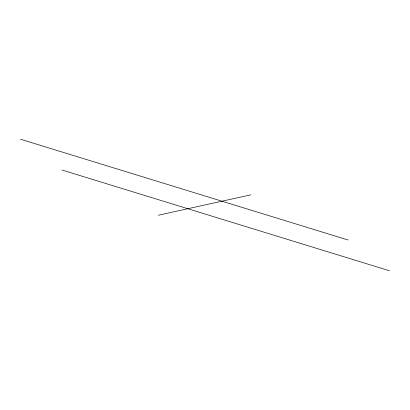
<?xml version="1.0" encoding="UTF-8"?>
<svg xmlns="http://www.w3.org/2000/svg" width="410" height="410" viewBox="0 0 410 410"><rect width="100%" height="100%" fill="white"/><g stroke="black" fill="none" stroke-linecap="round" stroke-linejoin="round"><path stroke-width="0.61" d="M158.311 215.229L250.792 194.847M20.5 139.221L348.059 239.999M61.941 170.001L389.5 270.779"/></g></svg>
